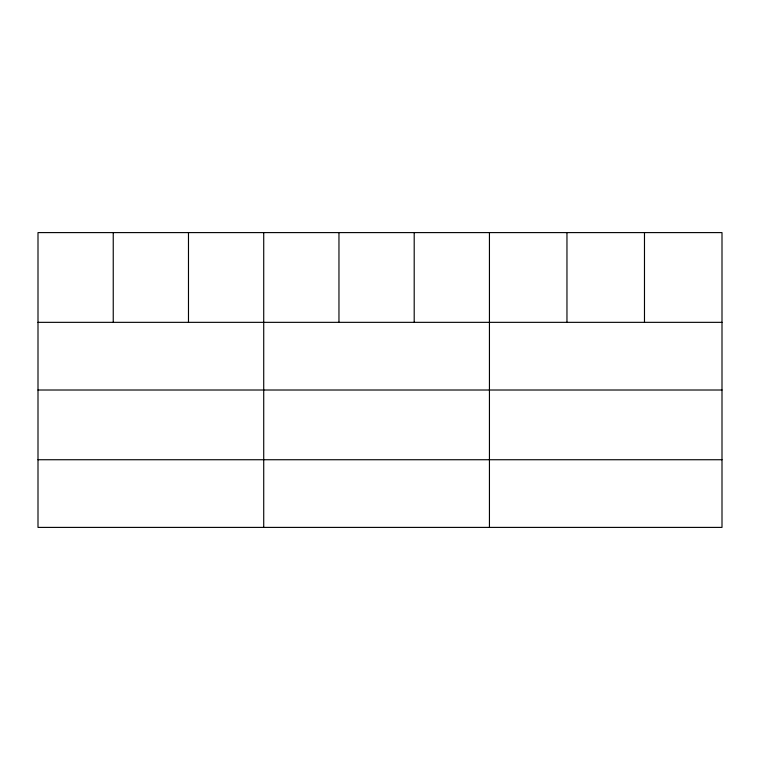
<?xml version="1.0" encoding="UTF-8"?>
<svg xmlns="http://www.w3.org/2000/svg" width="760" height="760" viewBox="0 0 760 760"><rect width="100%" height="100%" fill="white"/><g stroke="black" fill="none" stroke-linecap="round" stroke-linejoin="round"><path stroke-width="1.14" d="M722 390.013L722 232.598L38 232.598L38 527.402L722 527.402L722 390.013L38 390.013M38 322.344L722 322.344M38 459.733L722 459.733M644.48 232.598L644.48 322.344M566.96 232.598L566.96 322.344M489.44 232.598L489.44 527.402M414.2 232.598L414.2 322.344M338.96 232.598L338.96 322.344M263.72 232.598L263.72 527.402M188.48 232.598L188.48 322.344M113.24 232.598L113.24 322.344"/></g></svg>
